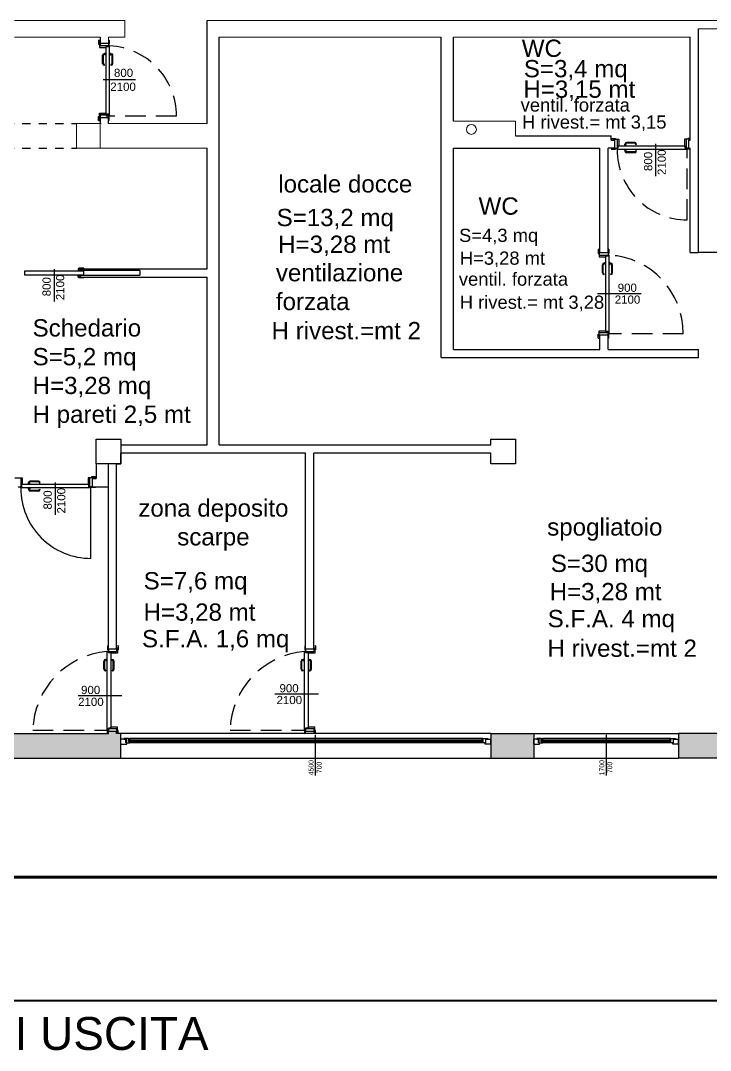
# Model space of a CAD drawing. Header units: millimetres. Extents: x 1769 to 2783, y -1222 to -971.
# Drawn here: x 2716.19 to 2724.58, y -993.5 to -980.98 of the extents above; entities that cross this region are included whole.
import ezdxf

# ---------------------------------------------------------------- set-up
doc = ezdxf.new("R2010")
doc.units = ezdxf.units.MM
doc.linetypes.add('CONTINUA', pattern=[0])
doc.linetypes.add('HIDDEN', pattern=[0.375, 0.25, -0.125])
for name, color, linetype in [('ECLISSE', 1, 'Continuous'), ('FINESTRE', 1, 'Continuous'), ('LINEE SOTTILI', 1, 'Continuous'), ('muri', 7, 'Continuous'), ('PIALSTRI', 7, 'Continuous'), ('PROSPETTI', 252, 'Continuous'), ('RETINI', 8, 'Continuous'), ('scritte', 240, 'Continuous')]:
    doc.layers.add(name, color=color, linetype=linetype)
doc.styles.add('ARIAL', font='arial.ttf')
doc.styles.add('ROMANS', font='arial.ttf', dxfattribs={"height": 0.15})

msp = doc.modelspace()

# ---------------------------------------------------------------- hatches: boundary and pattern name
at = {"layer": 'RETINI', "ltscale": 0.2}
h = msp.add_hatch(color=251, dxfattribs=at)
h.paths.add_polyline_path([(2700.835, -989.647), (2700.085, -989.647), (2700.085, -989.947), (2700.835, -989.947)])
h.paths.add_polyline_path([(2703.233, -989.647), (2703.013, -989.647), (2703.013, -986.367), (2702.913, -986.367), (2702.913, -989.647), (2702.595, -989.647), (2702.595, -989.947), (2703.233, -989.947)])
h.paths.add_polyline_path([(2703.01, -986.067), (2702.71, -986.067), (2702.71, -986.367), (2703.01, -986.367)])
h.paths.add_polyline_path([(2705.527, -989.647), (2704.993, -989.647), (2704.993, -989.947), (2705.527, -989.947)])
h.paths.add_polyline_path([(2707.81, -989.647), (2707.287, -989.647), (2707.287, -989.947), (2707.81, -989.947)])
h.paths.add_polyline_path([(2713.98, -989.647), (2712.463, -989.647), (2712.463, -989.621), (2712.363, -989.621), (2712.363, -989.647), (2712.31, -989.647), (2712.31, -989.947), (2713.98, -989.947)])
h.paths.add_polyline_path([(2717.41, -989.647), (2717.357, -989.647), (2717.357, -989.621), (2717.257, -989.621), (2717.257, -989.647), (2715.74, -989.647), (2715.74, -989.947), (2717.41, -989.947)])
h.paths.add_polyline_path([(2722.433, -989.777), (2722.432, -989.777), (2722.432, -989.717), (2722.433, -989.717), (2722.433, -989.647), (2721.91, -989.647), (2721.91, -989.947), (2722.433, -989.947)])
h.paths.add_polyline_path([(2724.727, -989.647), (2724.193, -989.647), (2724.193, -989.947), (2724.727, -989.947)])
h.paths.add_polyline_path([(2727.125, -989.647), (2726.487, -989.647), (2726.487, -989.947), (2727.125, -989.947)])
h.paths.add_polyline_path([(2729.635, -989.647), (2728.885, -989.647), (2728.885, -989.947), (2729.635, -989.947)])

# ---------------------------------------------------------------- linework, layer by layer
at = {"color": 1, "linetype": 'Continuous'}
for p, q in [((2717.418, -989.717), (2717.41, -989.717)), ((2717.469, -989.717), (2717.41, -989.717)), ((2717.41, -989.777), (2717.41, -989.717)), ((2717.501, -989.708), (2717.446, -989.708)), ((2717.446, -989.708), (2717.446, -989.716)), ((2717.446, -989.716), (2717.473, -989.716)), ((2717.469, -989.762), (2717.469, -989.717)), ((2717.473, -989.716), (2717.473, -989.761)), ((2717.501, -989.747), (2717.501, -989.708)), ((2717.501, -989.708), (2717.505, -989.708)), ((2717.501, -989.711), (2717.501, -989.708)), ((2717.501, -989.72), (2717.501, -989.711)), ((2717.519, -989.72), (2717.501, -989.72)), ((2717.501, -989.724), (2721.818, -989.724)), ((2717.501, -989.734), (2721.818, -989.734)), ((2717.505, -989.708), (2717.519, -989.708)), ((2717.516, -989.72), (2717.506, -989.72)), ((2721.804, -989.708), (2717.519, -989.708)), ((2717.519, -989.708), (2717.519, -989.72)), ((2721.814, -989.708), (2721.8, -989.708)), ((2721.8, -989.708), (2721.8, -989.72)), ((2721.8, -989.72), (2721.818, -989.72)), ((2721.803, -989.72), (2721.813, -989.72)), ((2721.818, -989.708), (2721.814, -989.708)), ((2721.818, -989.708), (2721.873, -989.708)), ((2721.818, -989.747), (2721.818, -989.708)), ((2721.818, -989.711), (2721.818, -989.708)), ((2721.818, -989.72), (2721.818, -989.711)), ((2721.873, -989.716), (2721.847, -989.716)), ((2721.847, -989.716), (2721.847, -989.761)), ((2721.851, -989.717), (2721.91, -989.717)), ((2721.851, -989.762), (2721.851, -989.717)), ((2721.873, -989.708), (2721.873, -989.716)), ((2721.902, -989.717), (2721.91, -989.717)), ((2721.91, -989.777), (2721.91, -989.717)), ((2722.491, -989.717), (2722.432, -989.717)), ((2722.432, -989.777), (2722.432, -989.717)), ((2722.441, -989.717), (2722.433, -989.717)), ((2722.524, -989.708), (2722.469, -989.708)), ((2722.469, -989.708), (2722.469, -989.716)), ((2722.469, -989.716), (2722.495, -989.716)), ((2722.491, -989.762), (2722.491, -989.717)), ((2722.495, -989.716), (2722.495, -989.761)), ((2722.524, -989.747), (2722.524, -989.708)), ((2722.524, -989.708), (2722.528, -989.708)), ((2722.524, -989.711), (2722.524, -989.708)), ((2722.524, -989.72), (2722.524, -989.711)), ((2722.542, -989.72), (2722.524, -989.72)), ((2722.524, -989.724), (2724.101, -989.724)), ((2722.524, -989.734), (2724.101, -989.734)), ((2722.528, -989.708), (2722.542, -989.708)), ((2722.539, -989.72), (2722.529, -989.72)), ((2724.087, -989.708), (2722.542, -989.708)), ((2722.542, -989.708), (2722.542, -989.72)), ((2724.097, -989.708), (2724.083, -989.708)), ((2724.083, -989.708), (2724.083, -989.72)), ((2724.083, -989.72), (2724.101, -989.72)), ((2724.086, -989.72), (2724.096, -989.72)), ((2724.101, -989.708), (2724.097, -989.708)), ((2724.101, -989.708), (2724.156, -989.708)), ((2724.101, -989.747), (2724.101, -989.708)), ((2724.101, -989.711), (2724.101, -989.708)), ((2724.101, -989.72), (2724.101, -989.711)), ((2724.156, -989.716), (2724.13, -989.716)), ((2724.13, -989.716), (2724.13, -989.761)), ((2724.134, -989.717), (2724.193, -989.717)), ((2724.134, -989.762), (2724.134, -989.717)), ((2724.156, -989.708), (2724.156, -989.716)), ((2724.185, -989.717), (2724.192, -989.717)), ((2724.193, -989.777), (2724.193, -989.717)), ((2717.41, -989.777), (2717.48, -989.777)), ((2717.48, -989.762), (2717.469, -989.762)), ((2717.473, -989.761), (2717.519, -989.761)), ((2717.48, -989.777), (2717.48, -989.762)), ((2717.501, -989.744), (2721.818, -989.744)), ((2717.519, -989.747), (2717.501, -989.747)), ((2717.519, -989.761), (2717.519, -989.747)), ((2721.8, -989.761), (2717.519, -989.761)), ((2721.8, -989.747), (2721.818, -989.747)), ((2721.8, -989.761), (2721.8, -989.747)), ((2721.847, -989.761), (2721.8, -989.761)), ((2721.84, -989.762), (2721.851, -989.762)), ((2721.84, -989.777), (2721.84, -989.762)), ((2721.91, -989.777), (2721.84, -989.777)), ((2722.432, -989.777), (2722.503, -989.777)), ((2722.503, -989.762), (2722.491, -989.762)), ((2722.495, -989.761), (2722.542, -989.761)), ((2722.503, -989.777), (2722.503, -989.762)), ((2722.524, -989.744), (2724.101, -989.744)), ((2722.542, -989.747), (2722.524, -989.747)), ((2722.542, -989.761), (2722.542, -989.747)), ((2724.083, -989.761), (2722.542, -989.761)), ((2724.083, -989.747), (2724.101, -989.747)), ((2724.083, -989.761), (2724.083, -989.747)), ((2724.13, -989.761), (2724.083, -989.761)), ((2724.123, -989.762), (2724.134, -989.762)), ((2724.123, -989.777), (2724.123, -989.762)), ((2724.193, -989.777), (2724.123, -989.777))]:
    msp.add_line(p, q, dxfattribs=at)
at = {"lineweight": 60, "ltscale": 0.2}
msp.add_line((2693.678, -991.395), (2735.678, -991.395), dxfattribs=at)
at = {"lineweight": 35}
msp.add_line((2693.678, -992.895), (2735.678, -992.895), dxfattribs=at)
at = {"color": 1, "linetype": 'HIDDEN'}
for points in [[(2717.231, -981.285, -0.414214), (2718.086, -982.14), (2717.231, -982.14)], [(2723.446, -982.546, 0.414214), (2724.301, -983.402), (2724.301, -982.546)], [(2723.352, -983.83, -0.398945), (2724.252, -984.786), (2723.352, -984.786)], [(2717.242, -988.651, 0.380687), (2716.337, -989.606), (2717.242, -989.606)], [(2719.642, -988.651, 0.380687), (2718.737, -989.606), (2719.642, -989.606)]]:
    msp.add_lwpolyline(points, format="xyb", dxfattribs=at)
at = {"color": 1, "lineweight": -2}
msp.add_lwpolyline([(2716.19, -986.662, 0.414214), (2717.045, -987.518), (2717.045, -986.662)], format="xyb", dxfattribs=at)
at = {"layer": 'ECLISSE', "lineweight": -2}
for p, q in [((2716.953, -984.026), (2716.238, -984.026)), ((2716.238, -984.026), (2716.238, -984.069)), ((2716.238, -984.069), (2716.953, -984.069)), ((2716.888, -983.997), (2716.888, -984.012)), ((2716.913, -983.997), (2716.888, -983.997)), ((2716.888, -984.019), (2716.913, -984.019)), ((2716.888, -984.075), (2716.913, -984.075)), ((2716.888, -984.097), (2716.888, -984.082)), ((2716.913, -984.097), (2716.888, -984.097)), ((2716.96, -983.989), (2716.898, -983.989)), ((2716.898, -983.989), (2716.898, -983.997)), ((2716.898, -983.997), (2716.914, -983.997)), ((2716.898, -984.105), (2716.898, -984.097)), ((2716.898, -984.097), (2716.914, -984.097)), ((2716.96, -984.105), (2716.898, -984.105)), ((2716.913, -983.997), (2716.913, -983.997)), ((2716.913, -983.997), (2716.913, -984.012)), ((2716.913, -984.011), (2716.913, -983.997)), ((2716.913, -984.012), (2716.913, -983.997)), ((2716.913, -984.097), (2716.913, -984.083)), ((2716.913, -984.086), (2716.913, -984.096)), ((2716.913, -984.096), (2716.913, -984.096)), ((2716.914, -983.995), (2716.944, -983.995)), ((2716.914, -983.997), (2716.914, -983.995)), ((2716.914, -984.097), (2716.914, -984.098)), ((2716.914, -984.098), (2716.944, -984.098)), ((2716.944, -983.995), (2716.944, -983.997)), ((2716.944, -983.997), (2716.96, -983.997)), ((2716.944, -984.097), (2716.96, -984.097)), ((2716.944, -984.098), (2716.944, -984.097)), ((2716.953, -984.025), (2716.953, -984.068)), ((2716.96, -983.997), (2716.96, -983.989)), ((2716.96, -984.097), (2716.96, -984.105))]:
    msp.add_line(p, q, dxfattribs=at)
at = {"layer": 'ECLISSE', "color": 1, "lineweight": -2, "ltscale": 0.2}
for points in [[(2716.913, -983.997), (2716.888, -983.997), (2716.888, -984.019), (2716.913, -984.019)], [(2716.888, -984.097), (2716.913, -984.097), (2716.913, -984.075), (2716.888, -984.075)]]:
    msp.add_lwpolyline(points, close=True, dxfattribs=at)
at = {"layer": 'FINESTRE', "color": 1}
for p, q in [((2717.137, -981.215), (2717.137, -981.265)), ((2717.137, -981.215), (2717.157, -981.215)), ((2717.147, -981.215), (2717.147, -981.305)), ((2717.267, -981.215), (2717.257, -981.215)), ((2717.267, -981.215), (2717.267, -981.265)), ((2717.137, -981.265), (2717.147, -981.265)), ((2717.147, -981.305), (2717.227, -981.305)), ((2717.157, -981.255), (2717.157, -981.286)), ((2717.257, -981.286), (2717.157, -981.286)), ((2717.227, -981.295), (2717.227, -982.115)), ((2717.257, -981.295), (2717.227, -981.295)), ((2717.227, -981.295), (2717.257, -981.295)), ((2717.227, -981.295), (2717.227, -981.305)), ((2717.257, -981.255), (2717.257, -981.295)), ((2717.267, -981.265), (2717.257, -981.265)), ((2717.257, -981.295), (2717.257, -981.285)), ((2717.272, -981.285), (2717.257, -981.285)), ((2717.272, -982.125), (2717.272, -981.285)), ((2717.187, -981.501), (2717.187, -981.401)), ((2717.197, -981.501), (2717.197, -981.401)), ((2717.222, -981.381), (2717.207, -981.381)), ((2717.222, -981.391), (2717.207, -981.391)), ((2717.227, -981.372), (2717.222, -981.372)), ((2717.222, -981.4), (2717.222, -981.372)), ((2717.227, -981.4), (2717.222, -981.4)), ((2717.272, -981.372), (2717.277, -981.372)), ((2717.272, -981.4), (2717.277, -981.4)), ((2717.277, -981.4), (2717.277, -981.372)), ((2717.277, -981.381), (2717.292, -981.381)), ((2717.277, -981.391), (2717.292, -981.391)), ((2717.302, -981.501), (2717.302, -981.401)), ((2717.312, -981.501), (2717.312, -981.401)), ((2717.586, -981.701), (2717.193, -981.701)), ((2717.137, -982.174), (2717.137, -982.145)), ((2717.137, -982.145), (2717.147, -982.145)), ((2717.137, -982.195), (2717.137, -982.145)), ((2717.137, -982.145), (2717.147, -982.145)), ((2717.137, -982.195), (2717.157, -982.195)), ((2717.147, -982.175), (2717.147, -982.105)), ((2717.147, -982.105), (2717.227, -982.105)), ((2717.147, -982.105), (2717.227, -982.105)), ((2717.147, -982.195), (2717.147, -982.105)), ((2717.157, -982.124), (2717.257, -982.124)), ((2717.157, -982.124), (2717.157, -982.155)), ((2717.157, -982.124), (2717.257, -982.124)), ((2717.157, -982.155), (2717.157, -982.124)), ((2717.257, -982.124), (2717.157, -982.124)), ((2717.227, -982.115), (2717.227, -982.105)), ((2717.227, -982.115), (2717.227, -982.105)), ((2717.227, -982.115), (2717.257, -982.115)), ((2717.257, -982.115), (2717.227, -982.115)), ((2717.257, -982.115), (2717.227, -982.115)), ((2717.227, -982.115), (2717.257, -982.115)), ((2717.257, -982.115), (2717.257, -982.125)), ((2717.257, -982.115), (2717.257, -982.125)), ((2717.257, -982.155), (2717.257, -982.115)), ((2717.257, -982.124), (2717.257, -982.174)), ((2717.257, -982.155), (2717.257, -982.124)), ((2717.272, -982.125), (2717.257, -982.125)), ((2717.272, -982.125), (2717.257, -982.125)), ((2717.267, -982.145), (2717.257, -982.145)), ((2717.267, -982.145), (2717.257, -982.145)), ((2717.267, -982.195), (2717.257, -982.195)), ((2717.267, -982.174), (2717.267, -982.145)), ((2717.267, -982.195), (2717.267, -982.145)), ((2723.376, -982.411), (2723.426, -982.411)), ((2723.376, -982.411), (2723.376, -982.421)), ((2723.396, -982.421), (2723.466, -982.421)), ((2723.426, -982.411), (2723.426, -982.421)), ((2723.446, -982.421), (2723.446, -982.531)), ((2723.466, -982.421), (2723.466, -982.501)), ((2723.662, -982.461), (2723.562, -982.461)), ((2723.662, -982.471), (2723.562, -982.471)), ((2724.336, -982.421), (2724.266, -982.421)), ((2724.266, -982.421), (2724.266, -982.501)), ((2724.285, -982.421), (2724.285, -982.531)), ((2724.337, -982.411), (2724.306, -982.411)), ((2724.306, -982.411), (2724.306, -982.421)), ((2723.376, -982.541), (2723.426, -982.541)), ((2723.416, -982.531), (2723.456, -982.531)), ((2723.426, -982.541), (2723.426, -982.531)), ((2723.446, -982.546), (2723.446, -982.531)), ((2724.286, -982.546), (2723.446, -982.546)), ((2723.456, -982.501), (2724.276, -982.501)), ((2723.456, -982.531), (2723.456, -982.501)), ((2723.456, -982.501), (2723.456, -982.531)), ((2723.456, -982.501), (2723.466, -982.501)), ((2723.533, -982.501), (2723.533, -982.496)), ((2723.561, -982.496), (2723.533, -982.496)), ((2723.533, -982.546), (2723.533, -982.551)), ((2723.561, -982.551), (2723.533, -982.551)), ((2723.542, -982.496), (2723.542, -982.481)), ((2723.542, -982.551), (2723.542, -982.566)), ((2723.552, -982.496), (2723.552, -982.481)), ((2723.552, -982.551), (2723.552, -982.566)), ((2723.561, -982.501), (2723.561, -982.496)), ((2723.561, -982.546), (2723.561, -982.551)), ((2723.662, -982.576), (2723.562, -982.576)), ((2723.662, -982.586), (2723.562, -982.586)), ((2723.915, -982.478), (2723.915, -982.872)), ((2724.276, -982.501), (2724.266, -982.501)), ((2724.276, -982.501), (2724.276, -982.531)), ((2724.276, -982.531), (2724.276, -982.501)), ((2724.276, -982.531), (2724.286, -982.531)), ((2724.316, -982.531), (2724.276, -982.531)), ((2724.286, -982.546), (2724.286, -982.531)), ((2724.306, -982.541), (2724.306, -982.531)), ((2724.337, -982.541), (2724.306, -982.541)), ((2723.217, -983.76), (2723.217, -983.81)), ((2723.217, -983.76), (2723.227, -983.76)), ((2723.217, -983.81), (2723.227, -983.81)), ((2723.227, -983.78), (2723.227, -983.85)), ((2723.227, -983.831), (2723.337, -983.831)), ((2723.227, -983.85), (2723.307, -983.85)), ((2723.307, -983.84), (2723.307, -984.76)), ((2723.337, -983.84), (2723.307, -983.84)), ((2723.307, -983.84), (2723.337, -983.84)), ((2723.307, -983.84), (2723.307, -983.85)), ((2723.347, -983.76), (2723.337, -983.76)), ((2723.337, -983.8), (2723.337, -983.84)), ((2723.347, -983.81), (2723.337, -983.81)), ((2723.337, -983.84), (2723.337, -983.83)), ((2723.352, -983.83), (2723.337, -983.83)), ((2723.347, -983.76), (2723.347, -983.81)), ((2723.352, -984.77), (2723.352, -983.83)), ((2723.267, -984.047), (2723.267, -983.947)), ((2723.277, -984.047), (2723.277, -983.947)), ((2723.302, -983.927), (2723.287, -983.927)), ((2723.302, -983.937), (2723.287, -983.937)), ((2723.307, -983.918), (2723.302, -983.918)), ((2723.302, -983.945), (2723.302, -983.918)), ((2723.307, -983.945), (2723.302, -983.945)), ((2723.352, -983.918), (2723.357, -983.918)), ((2723.352, -983.945), (2723.357, -983.945)), ((2723.357, -983.945), (2723.357, -983.918)), ((2723.357, -983.927), (2723.372, -983.927)), ((2723.357, -983.937), (2723.372, -983.937)), ((2723.382, -984.047), (2723.382, -983.947)), ((2723.392, -984.047), (2723.392, -983.947)), ((2716.596, -984.001), (2716.596, -984.395)), ((2723.74, -984.3), (2723.21, -984.3)), ((2723.217, -984.84), (2723.217, -984.79)), ((2723.217, -984.79), (2723.227, -984.79)), ((2723.217, -984.84), (2723.227, -984.84)), ((2723.227, -984.82), (2723.227, -984.75)), ((2723.227, -984.75), (2723.307, -984.75)), ((2723.227, -984.77), (2723.337, -984.77)), ((2723.307, -984.76), (2723.307, -984.75)), ((2723.307, -984.76), (2723.337, -984.76)), ((2723.337, -984.76), (2723.307, -984.76)), ((2723.337, -984.76), (2723.337, -984.77)), ((2723.337, -984.8), (2723.337, -984.76)), ((2723.352, -984.77), (2723.337, -984.77)), ((2723.347, -984.79), (2723.337, -984.79)), ((2723.347, -984.84), (2723.337, -984.84)), ((2723.347, -984.84), (2723.347, -984.79)), ((2716.61, -986.594), (2716.61, -986.988)), ((2717.247, -988.581), (2717.247, -988.631)), ((2717.247, -988.581), (2717.257, -988.581)), ((2717.377, -988.581), (2717.367, -988.581)), ((2717.367, -988.601), (2717.367, -988.671)), ((2717.377, -988.581), (2717.377, -988.631)), ((2719.647, -988.581), (2719.647, -988.631)), ((2719.647, -988.581), (2719.657, -988.581)), ((2719.777, -988.581), (2719.767, -988.581)), ((2719.767, -988.601), (2719.767, -988.671)), ((2719.777, -988.581), (2719.777, -988.631)), ((2717.242, -989.591), (2717.242, -988.651)), ((2717.242, -988.651), (2717.257, -988.651)), ((2717.247, -988.631), (2717.257, -988.631)), ((2717.257, -988.621), (2717.257, -988.661)), ((2717.257, -988.661), (2717.257, -988.651)), ((2717.257, -988.652), (2717.357, -988.652)), ((2717.257, -988.661), (2717.287, -988.661)), ((2717.287, -988.661), (2717.257, -988.661)), ((2717.287, -988.661), (2717.287, -989.581)), ((2717.287, -988.661), (2717.287, -988.671)), ((2717.367, -988.671), (2717.287, -988.671)), ((2717.357, -988.621), (2717.357, -988.652)), ((2717.377, -988.631), (2717.367, -988.631)), ((2719.642, -989.591), (2719.642, -988.651)), ((2719.642, -988.651), (2719.657, -988.651)), ((2719.647, -988.631), (2719.657, -988.631)), ((2719.657, -988.621), (2719.657, -988.661)), ((2719.657, -988.661), (2719.657, -988.651)), ((2719.657, -988.652), (2719.757, -988.652)), ((2719.657, -988.661), (2719.687, -988.661)), ((2719.687, -988.661), (2719.657, -988.661)), ((2719.687, -988.661), (2719.687, -989.581)), ((2719.687, -988.661), (2719.687, -988.671)), ((2719.767, -988.671), (2719.687, -988.671)), ((2719.757, -988.621), (2719.757, -988.652)), ((2719.777, -988.631), (2719.767, -988.631)), ((2717.202, -988.867), (2717.202, -988.767)), ((2717.212, -988.867), (2717.212, -988.767)), ((2717.237, -988.747), (2717.222, -988.747)), ((2717.237, -988.757), (2717.222, -988.757)), ((2717.242, -988.738), (2717.237, -988.738)), ((2717.237, -988.766), (2717.237, -988.738)), ((2717.242, -988.766), (2717.237, -988.766)), ((2717.287, -988.738), (2717.292, -988.738)), ((2717.287, -988.766), (2717.292, -988.766)), ((2717.292, -988.766), (2717.292, -988.738)), ((2717.292, -988.747), (2717.307, -988.747)), ((2717.292, -988.757), (2717.307, -988.757)), ((2717.317, -988.867), (2717.317, -988.767)), ((2717.327, -988.867), (2717.327, -988.767)), ((2719.602, -988.867), (2719.602, -988.767)), ((2719.612, -988.867), (2719.612, -988.767)), ((2719.637, -988.747), (2719.622, -988.747)), ((2719.637, -988.757), (2719.622, -988.757)), ((2719.642, -988.738), (2719.637, -988.738)), ((2719.637, -988.766), (2719.637, -988.738)), ((2719.642, -988.766), (2719.637, -988.766)), ((2719.687, -988.738), (2719.692, -988.738)), ((2719.687, -988.766), (2719.692, -988.766)), ((2719.692, -988.766), (2719.692, -988.738)), ((2719.692, -988.747), (2719.707, -988.747)), ((2719.692, -988.757), (2719.707, -988.757)), ((2719.717, -988.867), (2719.717, -988.767)), ((2719.727, -988.867), (2719.727, -988.767)), ((2717.421, -989.191), (2716.89, -989.191)), ((2719.815, -989.17), (2719.284, -989.17)), ((2717.242, -989.591), (2717.257, -989.591)), ((2717.247, -989.64), (2717.247, -989.611)), ((2717.247, -989.611), (2717.257, -989.611)), ((2717.287, -989.581), (2717.257, -989.581)), ((2717.257, -989.581), (2717.287, -989.581)), ((2717.257, -989.581), (2717.257, -989.591)), ((2717.257, -989.59), (2717.257, -989.621)), ((2717.357, -989.59), (2717.257, -989.59)), ((2717.357, -989.59), (2717.257, -989.59)), ((2717.257, -989.621), (2717.257, -989.59)), ((2717.287, -989.581), (2717.287, -989.571)), ((2717.367, -989.571), (2717.287, -989.571)), ((2717.357, -989.59), (2717.357, -989.621)), ((2717.367, -989.641), (2717.367, -989.571)), ((2717.377, -989.611), (2717.367, -989.611)), ((2717.377, -989.64), (2717.377, -989.611)), ((2719.642, -989.591), (2719.657, -989.591)), ((2719.647, -989.64), (2719.647, -989.611)), ((2719.647, -989.611), (2719.657, -989.611)), ((2719.687, -989.581), (2719.657, -989.581)), ((2719.657, -989.581), (2719.687, -989.581)), ((2719.657, -989.581), (2719.657, -989.591)), ((2719.657, -989.59), (2719.657, -989.621)), ((2719.757, -989.59), (2719.657, -989.59)), ((2719.757, -989.59), (2719.657, -989.59)), ((2719.657, -989.621), (2719.657, -989.59)), ((2719.687, -989.581), (2719.687, -989.571)), ((2719.767, -989.571), (2719.687, -989.571)), ((2719.757, -989.59), (2719.757, -989.621)), ((2719.767, -989.641), (2719.767, -989.571)), ((2719.777, -989.611), (2719.767, -989.611)), ((2719.777, -989.64), (2719.777, -989.611)), ((2721.91, -989.647), (2717.41, -989.647)), ((2719.775, -989.664), (2719.775, -990.159)), ((2722.433, -989.647), (2724.193, -989.647)), ((2723.313, -989.664), (2723.313, -990.159)), ((2717.41, -989.947), (2721.91, -989.947)), ((2722.433, -989.947), (2724.193, -989.947))]:
    msp.add_line(p, q, dxfattribs=at)
at = {"layer": 'FINESTRE', "color": 1, "lineweight": -2}
for p, q in [((2716.12, -986.537), (2716.21, -986.537)), ((2716.19, -986.537), (2716.19, -986.647)), ((2716.21, -986.537), (2716.21, -986.617)), ((2716.286, -986.612), (2716.286, -986.597)), ((2716.296, -986.612), (2716.296, -986.597)), ((2716.406, -986.577), (2716.306, -986.577)), ((2716.406, -986.587), (2716.306, -986.587)), ((2717.1, -986.537), (2717.01, -986.537)), ((2717.01, -986.537), (2717.01, -986.617)), ((2717.029, -986.537), (2717.029, -986.647)), ((2717.1, -986.527), (2717.05, -986.527)), ((2717.05, -986.527), (2717.05, -986.537)), ((2717.1, -986.527), (2717.1, -986.547)), ((2716.16, -986.647), (2716.2, -986.647)), ((2716.19, -986.662), (2716.19, -986.647)), ((2717.03, -986.662), (2716.19, -986.662)), ((2716.2, -986.617), (2717.02, -986.617)), ((2716.2, -986.647), (2716.2, -986.617)), ((2716.2, -986.617), (2716.2, -986.647)), ((2716.2, -986.617), (2716.21, -986.617)), ((2716.277, -986.617), (2716.277, -986.612)), ((2716.305, -986.612), (2716.277, -986.612)), ((2716.277, -986.662), (2716.277, -986.667)), ((2716.305, -986.667), (2716.277, -986.667)), ((2716.286, -986.667), (2716.286, -986.682)), ((2716.296, -986.667), (2716.296, -986.682)), ((2716.305, -986.617), (2716.305, -986.612)), ((2716.305, -986.662), (2716.305, -986.667)), ((2716.406, -986.692), (2716.306, -986.692)), ((2716.406, -986.702), (2716.306, -986.702)), ((2717.02, -986.617), (2717.01, -986.617)), ((2717.02, -986.617), (2717.02, -986.647)), ((2717.02, -986.647), (2717.02, -986.617)), ((2717.02, -986.647), (2717.03, -986.647)), ((2717.06, -986.647), (2717.02, -986.647)), ((2717.03, -986.662), (2717.03, -986.647)), ((2717.05, -986.657), (2717.05, -986.647)), ((2717.1, -986.657), (2717.05, -986.657)), ((2717.1, -986.657), (2717.1, -986.647))]:
    msp.add_line(p, q, dxfattribs=at)
at = {"layer": 'FINESTRE', "color": 1}
for centre in [(2717.264, -982.133), (2724.294, -982.539), (2723.344, -984.779), (2717.249, -989.6), (2719.649, -989.6)]:
    msp.add_circle(centre, 0.0075, dxfattribs=at)
at = {"layer": 'FINESTRE', "color": 1, "lineweight": -2}
msp.add_circle((2717.038, -986.655), 0.0075, dxfattribs=at)
at = {"layer": 'FINESTRE', "color": 1}
for centre, radius, start, end in [((2717.207, -981.401), 0.02, 90, 180), ((2717.207, -981.401), 0.01, 90, 180), ((2717.292, -981.401), 0.02, 0, 90), ((2717.292, -981.401), 0.01, 0, 90), ((2717.207, -981.501), 0.02, 180, 270), ((2717.207, -981.501), 0.01, 180, 270), ((2717.206, -981.516), 0.00502, 274.9677, 85.0323), ((2717.292, -981.516), 0.00502, 94.9677, 265.0323), ((2717.292, -981.501), 0.02, 270, 0), ((2717.292, -981.501), 0.01, 270, 0), ((2723.562, -982.481), 0.02, 90, 180), ((2723.562, -982.481), 0.01, 90, 180), ((2723.662, -982.481), 0.02, 0, 90), ((2723.662, -982.481), 0.01, 0, 90), ((2723.562, -982.566), 0.02, 180, 270), ((2723.562, -982.566), 0.01, 180, 270), ((2723.662, -982.566), 0.02, 270, 0), ((2723.662, -982.566), 0.01, 270, 0), ((2723.677, -982.481), 0.00502, 184.9677, 355.0323), ((2723.677, -982.567), 0.00502, 4.9677, 175.0323), ((2723.287, -983.947), 0.02, 90, 180), ((2723.287, -983.947), 0.01, 90, 180), ((2723.372, -983.947), 0.02, 0, 90), ((2723.372, -983.947), 0.01, 0, 90), ((2723.287, -984.047), 0.02, 180, 270), ((2723.287, -984.047), 0.01, 180, 270), ((2723.286, -984.062), 0.00502, 274.9677, 85.0323), ((2723.372, -984.062), 0.00502, 94.9677, 265.0323), ((2723.372, -984.047), 0.02, 270, 0), ((2723.372, -984.047), 0.01, 270, 0), ((2717.222, -988.767), 0.02, 90, 180), ((2717.222, -988.767), 0.01, 90, 180), ((2717.307, -988.767), 0.02, 360, 90), ((2717.307, -988.767), 0.01, 360, 90), ((2719.622, -988.767), 0.02, 90, 180), ((2719.622, -988.767), 0.01, 90, 180), ((2719.707, -988.767), 0.02, 0, 90), ((2719.707, -988.767), 0.01, 0, 90), ((2717.222, -988.867), 0.02, 180, 270), ((2717.222, -988.867), 0.01, 180, 270), ((2717.221, -988.882), 0.00502, 274.9677, 85.0323), ((2717.307, -988.882), 0.00502, 94.9677, 265.0323), ((2717.307, -988.867), 0.01, 270, 360), ((2717.307, -988.867), 0.02, 270, 360), ((2719.622, -988.867), 0.02, 180, 270), ((2719.622, -988.867), 0.01, 180, 270), ((2719.621, -988.882), 0.00502, 274.9677, 85.0323), ((2719.707, -988.882), 0.00502, 94.9677, 265.0323), ((2719.707, -988.867), 0.01, 270, 0), ((2719.707, -988.867), 0.02, 270, 0)]:
    msp.add_arc(centre, radius, start, end, dxfattribs=at)
at = {"layer": 'FINESTRE', "color": 1, "lineweight": -2}
for centre, radius, start, end in [((2716.306, -986.597), 0.02, 90, 180), ((2716.306, -986.597), 0.01, 90, 180), ((2716.406, -986.597), 0.02, 360, 90), ((2716.406, -986.597), 0.01, 360, 90), ((2716.421, -986.597), 0.00502, 184.9677, 355.0323), ((2716.306, -986.682), 0.02, 180, 270), ((2716.306, -986.682), 0.01, 180, 270), ((2716.406, -986.682), 0.02, 270, 360), ((2716.406, -986.682), 0.01, 270, 360), ((2716.421, -986.683), 0.00502, 4.9677, 175.0323)]:
    msp.add_arc(centre, radius, start, end, dxfattribs=at)
at = {"layer": 'LINEE SOTTILI', "color": 1, "linetype": 'HIDDEN', "ltscale": 0.2}
for p, q in [((2712.61, -982.231), (2716.87, -982.231)), ((2712.61, -982.531), (2716.87, -982.531))]:
    msp.add_line(p, q, dxfattribs=at)
at = {"layer": 'LINEE SOTTILI', "color": 1, "ltscale": 0.2}
msp.add_line((2725.637, -983.8), (2724.437, -983.8), dxfattribs=at)
at = {"layer": 'muri', "color": 3, "linetype": 'ByBlock', "lineweight": 0, "ltscale": 0.2}
for p, q in [((2717.457, -980.979), (2716.113, -980.979)), ((2717.457, -981.179), (2717.457, -980.979)), ((2717.458, -981.179), (2717.458, -980.979)), ((2720.807, -980.979), (2718.457, -980.979)), ((2725.862, -980.979), (2720.807, -980.979)), ((2725.862, -981.079), (2724.437, -981.079)), ((2717.157, -981.179), (2716.113, -981.179)), ((2717.257, -981.255), (2717.257, -981.179)), ((2717.257, -981.179), (2717.458, -981.179)), ((2721.307, -981.179), (2718.607, -981.179)), ((2724.337, -981.179), (2721.457, -981.179)), ((2724.337, -981.179), (2723.747, -981.179)), ((2721.457, -982.2), (2722.21, -982.2)), ((2722.21, -982.2), (2722.21, -982.381)), ((2717.17, -982.231), (2716.87, -982.231)), ((2716.87, -982.231), (2716.87, -982.531)), ((2717.257, -982.231), (2718.458, -982.231)), ((2716.87, -982.531), (2717.416, -982.531)), ((2717.204, -989.647), (2717.257, -989.647)), ((2719.656, -989.647), (2719.757, -989.647))]:
    msp.add_line(p, q, dxfattribs=at)
at = {"layer": 'muri', "color": 3}
for p, q in [((2718.457, -982.231), (2718.457, -980.979)), ((2724.437, -983.8), (2724.437, -981.079)), ((2717.157, -981.179), (2717.157, -981.255)), ((2718.607, -986.136), (2718.607, -981.179)), ((2721.307, -982.479), (2721.307, -981.179)), ((2721.457, -982.2), (2721.457, -981.179)), ((2724.337, -982.431), (2724.337, -981.179)), ((2717.157, -981.255), (2717.257, -981.255)), ((2717.157, -982.155), (2717.157, -982.174)), ((2717.157, -982.155), (2717.257, -982.155)), ((2717.157, -982.155), (2717.257, -982.155)), ((2717.157, -982.174), (2717.157, -982.231)), ((2717.157, -982.174), (2717.157, -982.231)), ((2717.257, -982.174), (2717.257, -982.155)), ((2717.257, -982.231), (2717.257, -982.164)), ((2717.257, -982.231), (2717.257, -982.164)), ((2722.21, -982.381), (2723.376, -982.381)), ((2723.376, -982.431), (2723.376, -982.381)), ((2723.376, -982.431), (2723.416, -982.431)), ((2723.416, -982.431), (2723.416, -982.531)), ((2724.316, -982.431), (2724.316, -982.531)), ((2724.316, -982.431), (2724.337, -982.431)), ((2718.457, -983.997), (2718.457, -982.531)), ((2721.307, -985.077), (2721.307, -982.479)), ((2721.457, -982.531), (2723.237, -982.531)), ((2721.457, -984.977), (2721.457, -982.531)), ((2723.237, -983.8), (2723.237, -982.531)), ((2723.237, -983.659), (2723.237, -982.531)), ((2723.337, -983.8), (2723.337, -982.531)), ((2723.416, -982.531), (2723.337, -982.531)), ((2724.316, -982.531), (2724.337, -982.531)), ((2724.337, -983.8), (2724.337, -982.531)), ((2723.237, -983.8), (2723.337, -983.8)), ((2724.337, -983.8), (2724.437, -983.8)), ((2718.457, -986.136), (2718.457, -984.146)), ((2723.237, -984.977), (2723.237, -984.8)), ((2723.237, -984.8), (2723.337, -984.8)), ((2723.337, -984.977), (2723.337, -984.8)), ((2721.457, -984.977), (2723.237, -984.977)), ((2723.337, -984.977), (2724.437, -984.977)), ((2724.437, -985.077), (2724.437, -984.977)), ((2721.307, -985.077), (2723.337, -985.077)), ((2723.337, -985.077), (2724.437, -985.077)), ((2717.41, -986.136), (2718.457, -986.136)), ((2718.607, -986.136), (2721.91, -986.136)), ((2719.657, -986.237), (2717.41, -986.237)), ((2719.657, -988.621), (2719.657, -986.237)), ((2719.657, -988.595), (2719.657, -986.237)), ((2721.91, -986.237), (2719.757, -986.237)), ((2719.757, -988.621), (2719.757, -986.237)), ((2717.257, -988.621), (2717.257, -986.367)), ((2717.357, -988.621), (2717.357, -986.367)), ((2717.357, -988.621), (2717.257, -988.621)), ((2719.757, -988.621), (2719.657, -988.621)), ((2715.74, -989.647), (2717.257, -989.647)), ((2717.257, -989.647), (2717.257, -989.621)), ((2717.357, -989.621), (2717.257, -989.621)), ((2717.357, -989.647), (2717.357, -989.621)), ((2719.657, -989.647), (2719.657, -989.621)), ((2719.757, -989.621), (2719.657, -989.621)), ((2719.757, -989.621), (2719.757, -989.647)), ((2719.757, -989.647), (2719.757, -989.647)), ((2719.757, -989.647), (2719.757, -989.647)), ((2719.757, -989.647), (2719.757, -989.647)), ((2721.91, -989.647), (2722.433, -989.647)), ((2721.91, -989.647), (2721.91, -989.947)), ((2722.433, -989.647), (2722.433, -989.947)), ((2724.193, -989.647), (2724.193, -989.947)), ((2724.727, -989.647), (2724.193, -989.647)), ((2715.74, -989.947), (2717.41, -989.947)), ((2721.91, -989.947), (2722.433, -989.947)), ((2724.727, -989.947), (2724.193, -989.947))]:
    msp.add_line(p, q, dxfattribs=at)
at = {"layer": 'muri', "color": 3, "lineweight": -2}
for p, q in [((2716.913, -983.997), (2716.913, -984.018)), ((2716.913, -983.997), (2718.457, -983.997)), ((2717.638, -984.018), (2716.913, -984.018)), ((2716.913, -984.076), (2717.638, -984.076)), ((2716.913, -984.076), (2716.913, -984.097)), ((2716.913, -984.097), (2718.457, -984.097)), ((2717.638, -984.018), (2717.638, -984.076)), ((2718.457, -986.136), (2718.457, -984.097)), ((2717.41, -986.136), (2718.457, -986.136)), ((2717.11, -986.367), (2717.11, -986.547)), ((2717.06, -986.547), (2717.06, -986.647)), ((2717.06, -986.547), (2717.11, -986.547)), ((2717.06, -986.647), (2717.11, -986.647)), ((2717.06, -986.647), (2717.257, -986.647))]:
    msp.add_line(p, q, dxfattribs=at)
at = {"layer": 'muri', "color": 3, "linetype": 'ByBlock', "lineweight": 0, "ltscale": 0.2}
for points in [[(2718.457, -982.531), (2717.157, -982.531), (2717.157, -982.231)], [(2717.457, -982.231), (2718.457, -982.231)], [(2717.416, -982.531), (2717.616, -982.531)]]:
    msp.add_lwpolyline(points, dxfattribs=at)
at = {"layer": 'muri', "color": 3}
for points in [[(2721.91, -986.136), (2721.91, -986.067), (2722.21, -986.067), (2722.21, -986.367), (2721.91, -986.367), (2721.91, -986.237)], [(2717.357, -986.367), (2717.41, -986.367), (2717.41, -986.237)], [(2717.41, -989.947), (2717.41, -989.647), (2717.357, -989.647)], [(2717.41, -989.647), (2717.357, -989.647)]]:
    msp.add_lwpolyline(points, dxfattribs=at)
at = {"layer": 'muri', "color": 3, "lineweight": -2}
msp.add_lwpolyline([(2717.357, -986.367), (2717.41, -986.367), (2717.41, -986.237)], dxfattribs=at)
at = {"layer": 'muri', "color": 3, "linetype": 'ByBlock', "lineweight": 0, "ltscale": 0.2}
msp.add_circle((2721.674, -982.302), 0.06, dxfattribs=at)
at = {"layer": 'PIALSTRI', "color": 2, "lineweight": -2, "ltscale": 0.2}
msp.add_lwpolyline([(2717.11, -986.067), (2717.41, -986.067), (2717.41, -986.367), (2717.11, -986.367)], close=True, dxfattribs=at)
at = {"layer": 'PROSPETTI'}
msp.add_line((2723.456, -982.531), (2723.446, -982.531), dxfattribs=at)
at = {"layer": 'PROSPETTI', "lineweight": -2}
msp.add_line((2716.2, -986.647), (2716.19, -986.647), dxfattribs=at)

# ---------------------------------------------------------------- texts
at = {"layer": 'FINESTRE', "color": 1, "style": 'ROMANS'}
for s, p in [('800', (2717.325, -981.664)), ('2100', (2717.28, -981.833)), ('900', (2723.454, -984.277)), ('2100', (2723.418, -984.421)), ('900', (2716.925, -989.168)), ('900', (2719.339, -989.147)), ('2100', (2716.889, -989.312)), ('2100', (2719.303, -989.29))]:
    msp.add_text(s, height=0.1, dxfattribs=at).set_placement(p)
for s, height, p in [('800', 0.1, (2723.874, -982.808)), ('2100', 0.1, (2724.039, -982.856)), ('800', 0.1, (2716.555, -984.331)), ('2100', 0.1, (2716.72, -984.378)), ('800', 0.1, (2716.568, -986.924)), ('2100', 0.1, (2716.734, -986.972)), ('4500', 0.06, (2719.753, -990.156)), ('1700', 0.06, (2723.29, -990.156)), ('700', 0.06, (2719.851, -990.13)), ('700', 0.06, (2723.387, -990.13))]:
    msp.add_text(s, height=height, rotation=90, dxfattribs=at).set_placement(p)
at = {"layer": 'scritte', "color": 6, "linetype": 'CONTINUA', "style": 'ARIAL'}
for s, insert, char_height, width, attachment_point in [('WC', (2722.531, -981.21), 0.21, 2.01865, 2), ('{\\fArial|b0|i0|c238|p34;S=}3{\\fArial|b0|i0|c238|p34;,}4 {\\fArial|b0|i0|c238|p34;mq}', (2722.312, -981.458), 0.21, 1.64085, 1), ('{\\fArial|b0|i0|c238|p34;H=3,15} mt', (2722.306, -981.707), 0.21, 1.51768, 1), ('{\\fArial|b0|i0|c238|p34;ventil.} {\\fArial|b0|i0|c238|p34;forzata}', (2722.273, -981.925), 0.16, 1.67105, 1), ('{\\fArial|b0|i0|c238|p34;H rivest.= mt 3,}15', (2722.29, -982.132), 0.16, 2.64227, 1), ('locale docce', (2719.324, -982.859), 0.21, 1.94518, 1), ('WC', (2722.005, -983.129), 0.21, 2.01865, 2), ('{\\fArial|b0|i0|c238|p34;S=1}3,2 {\\fArial|b0|i0|c238|p34;mq}', (2719.304, -983.268), 0.21, 1.64085, 1), ('{\\fArial|b0|i0|c238|p34;H=3,28} mt', (2719.323, -983.593), 0.21, 1.67105, 1), ('{\\fArial|b0|i0|c238|p34;S=}4,3 {\\fArial|b0|i0|c238|p34;mq}', (2721.524, -983.51), 0.16, 1.67105, 1), ('{\\fArial|b0|i0|c238|p34;H=3,28 mt}', (2721.533, -983.787), 0.16, 1.67105, 1), ('ventilazione forzata', (2719.295, -983.939), 0.21, 1.94518, 1), ('{\\fArial|b0|i0|c238|p34;ventil.} {\\fArial|b0|i0|c238|p34;forzata}', (2721.521, -984.042), 0.16, 1.67105, 1), ('{\\fArial|b0|i0|c238|p34;H rivest.=} {\\fArial|b0|i0|c238|p34;mt} {\\fArial|b0|i0|c238|p34;3,28}', (2721.532, -984.323), 0.16, 2.11213, 1), ('Schedario\\P{\\fArial|b0|i0|c238|p34;S=5,2 mq\\PH=3,28 mq\\PH pareti 2,5 mt}', (2716.335, -984.61), 0.21, 1.93654, 1), ('{\\fArial|b0|i0|c238|p34;H rivest}.{\\fArial|b0|i0|c238|p34;=mt 2}', (2719.243, -984.643), 0.21, 3.18988, 1), ('zona deposito scarpe', (2718.535, -987.112), 0.21, 2.07791, 5), ('{\\fArial|b0|i0|c238|p34;spogliatoio}', (2722.596, -987.031), 0.21, 1.32195, 1), ('{\\fArial|b0|i0|c238|p34;S=}30 {\\fArial|b0|i0|c238|p34;mq}', (2722.64, -987.473), 0.21, 1.64085, 1), ('{\\fArial|b0|i0|c238|p34;S=}7,6{\\fArial|b0|i0|c238|p34; mq}', (2717.686, -987.685), 0.21, 1.64085, 1), ('{\\fArial|b0|i0|c238|p34;H=3,28} mt', (2722.626, -987.817), 0.21, 1.67105, 1), ('{\\fArial|b0|i0|c238|p34;H=3,28} mt', (2717.685, -988.066), 0.21, 1.67105, 1), ('{\\fArial|b0|i0|c238|p34;S.F.A. }4 {\\fArial|b0|i0|c238|p34;mq}', (2722.602, -988.145), 0.21, 1.67105, 1), ('{\\fArial|b0|i0|c238|p34;S.F.A. }1,6{\\fArial|b0|i0|c238|p34; mq}', (2717.666, -988.389), 0.21, 2.37449, 1), ('{\\fArial|b0|i0|c238|p34;H rivest}.{\\fArial|b0|i0|c238|p34;=mt 2}', (2722.6, -988.505), 0.21, 3.18988, 1)]:
    msp.add_mtext(s, dxfattribs=dict(at, insert=insert, char_height=char_height, width=width, attachment_point=attachment_point))
at = {"layer": 'scritte', "color": 7, "insert": (2712.36, -993.095), "char_height": 0.4, "width": 8.96362, "attachment_point": 1, "style": 'ARIAL'}
msp.add_mtext('{\\fArial|b0|i0|c238|p34;PERCORSO DI USCITA}', dxfattribs=at)

doc.saveas('drawing.dxf')
